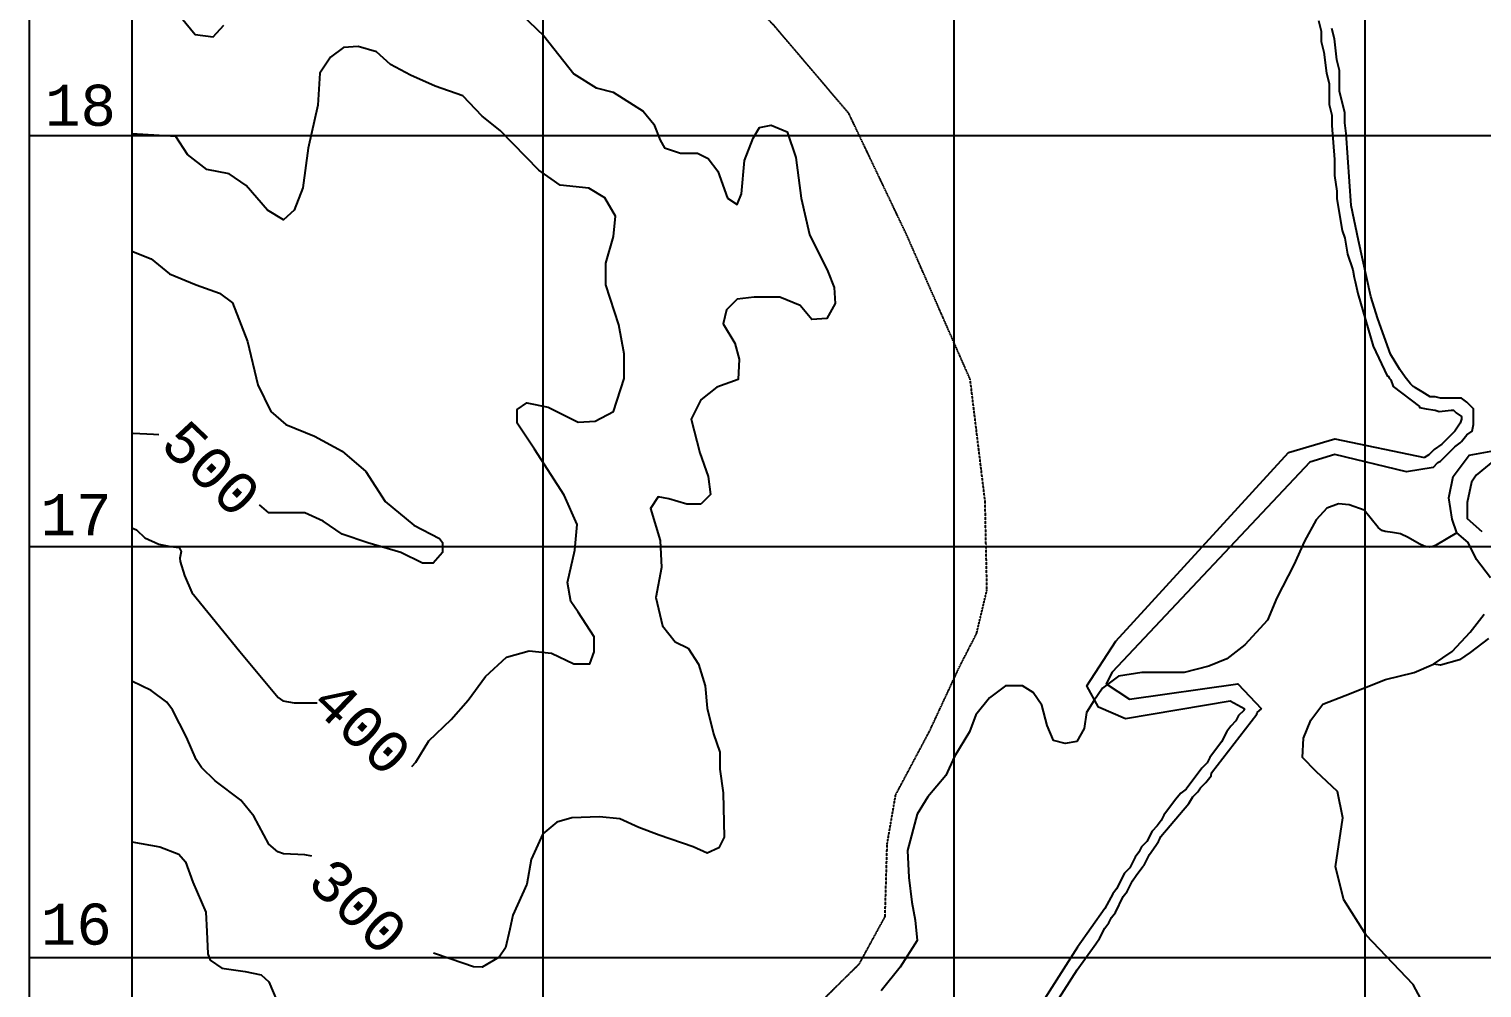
# Model space of a CAD drawing. Extents: x 19272750 to 38563660, y 1412748 to 2838873.
# Drawn here: x 19272750 to 19276285, y 1415926 to 1418259 of the extents above; entities that cross this region are included whole.
import ezdxf
from ezdxf.enums import TextEntityAlignment as Align

# ---------------------------------------------------------------- set-up
doc = ezdxf.new("R2010")
doc.units = 0
doc.header["$MEASUREMENT"] = 0
doc.linetypes.add('DASHED', pattern=[0.75, 0.5, -0.25])
for name, color, linetype in [('-1', 7, 'CONTINUOUS'), ('-5', 7, 'CONTINUOUS'), ('-51', 7, 'CONTINUOUS'), ('-6', 7, 'CONTINUOUS'), ('1', 7, 'CONTINUOUS'), ('5', 7, 'CONTINUOUS'), ('51', 7, 'CONTINUOUS'), ('6', 7, 'CONTINUOUS')]:
    doc.layers.add(name, color=color, linetype=linetype)
doc.styles.add('MONOTXT', font='MONOTXT', dxfattribs={"height": 0.2})

msp = doc.modelspace()

# ---------------------------------------------------------------- linework, layer by layer
at = {"layer": '-1', "color": 7, "linetype": 'CONTINUOUS'}
for p, q in [((19272750, 1434250), (19272750, 1412750)), ((19273000, 1434250), (19273000, 1412750)), ((19274000, 1433000), (19274000, 1412750)), ((19275000, 1433000), (19275000, 1412750)), ((19276000, 1433000), (19276000, 1412750)), ((19272750, 1418000), (19282250, 1418000)), ((19272750, 1417000), (19282250, 1417000)), ((19272750, 1416000), (19282250, 1416000))]:
    msp.add_line(p, q, dxfattribs=at)
at = {"layer": '-1', "color": 30, "linetype": 'CONTINUOUS'}
for points in [[(19273891.1, 1418349.2), (19274002.7, 1418242.4), (19274075.4, 1418150), (19274129.9, 1418116.1), (19274171.4, 1418105.7), (19274244.1, 1418058.8), (19274270.1, 1418027.6), (19274285.7, 1417988.5), (19274296.1, 1417970.3), (19274335, 1417957.2), (19274376.5, 1417957.2), (19274402.5, 1417944.2), (19274425.9, 1417913), (19274449.2, 1417847.9), (19274472.6, 1417832.2), (19274483, 1417858.3), (19274490.8, 1417939), (19274511.5, 1417993.7), (19274527.1, 1418019.8), (19274555.6, 1418025), (19274594.6, 1418009.3), (19274615.4, 1417946.8), (19274628.3, 1417847.9), (19274649.1, 1417759.3), (19274693.2, 1417669.4), (19274708.8, 1417630.4), (19274711.4, 1417591.3), (19274690.6, 1417554.8), (19274654.3, 1417552.2), (19274625.7, 1417586.1), (19274576.4, 1417606.9), (19274514.1, 1417606.9), (19274472.6, 1417601.7), (19274446.6, 1417575.7), (19274438.8, 1417541.8), (19274467.4, 1417494.9), (19274477.8, 1417455.9), (19274475.2, 1417406.4), (19274423.2, 1417388.1), (19274384.3, 1417356.9), (19274360.9, 1417310), (19274381.7, 1417228), (19274402.5, 1417170.7), (19274407.7, 1417126.4), (19274384.3, 1417103)], [(19273120.1, 1418287.4), (19273153.8, 1418245.8), (19273198, 1418239.8), (19273223.9, 1418268.5)], [(19273681.2, 1416464.8), (19273691.3, 1416475.3), (19273722.4, 1416527.4), (19273777, 1416579.5), (19273818.5, 1416626.4), (19273860.1, 1416683.7), (19273912, 1416730.6), (19273966.5, 1416746.2), (19274021, 1416741), (19274075.6, 1416714.9), (19274114.5, 1416714.9), (19274124.9, 1416743.6), (19274124.9, 1416780.1), (19274085.9, 1416840), (19274067.8, 1416866), (19274060, 1416912.9), (19274078.1, 1416991.1), (19274083.4, 1417053.6), (19274052.2, 1417125.2), (19273979.5, 1417237.2), (19273937.9, 1417299.8), (19273937.9, 1417333.6), (19273961.3, 1417349.3), (19274013.2, 1417338.9), (19274085.9, 1417302.4), (19274127.5, 1417305), (19274171.6, 1417328.4), (19274197.6, 1417409.2), (19274197.6, 1417469.1), (19274184.6, 1417539.4), (19274153.4, 1417637.1), (19274153.4, 1417689.2), (19274171.6, 1417754.4), (19274176.8, 1417803.9), (19274150.9, 1417848.1), (19274111.9, 1417871.6), (19274041.8, 1417879.4), (19273989.9, 1417915.9), (19273896.4, 1418012.2), (19273852.3, 1418047.4), (19273805.5, 1418096.9), (19273738, 1418120.4), (19273678.3, 1418146.4), (19273629, 1418172.5), (19273595.2, 1418203.7), (19273551.1, 1418216.8), (19273514.7, 1418214.1), (19273483.6, 1418190.7), (19273457.6, 1418151.6), (19273452.4, 1418073.5), (19273429, 1417969.3), (19273416.1, 1417872.9), (19273395.3, 1417818.2), (19273369.3, 1417794.7), (19273330.4, 1417818.2), (19273278.4, 1417878.1), (19273236.9, 1417906.8), (19273182.4, 1417917.2), (19273135.6, 1417953.6), (19273107.1, 1417997.9), (19273000, 1418003.7)], [(19273000, 1417718.8), (19273047.4, 1417699.7), (19273091.5, 1417663.2), (19273156.4, 1417637.1), (19273213.5, 1417616.3), (19273244.7, 1417592.9), (19273281.1, 1417499.1), (19273307, 1417393.6), (19273338.2, 1417328.5), (19273374.5, 1417297.2), (19273444.6, 1417268.5), (19273512.1, 1417232.1), (19273569.3, 1417182.6), (19273616, 1417109.6), (19273686.1, 1417052.3), (19273748.4, 1417019.8), (19273755.6, 1417009.7), (19273756.2, 1416985.9), (19273732.8, 1416959.9), (19273706.9, 1416959.9), (19273654.9, 1416985.9), (19273574.4, 1417009.3), (19273512.1, 1417030.2), (19273465.4, 1417061.4), (19273421.3, 1417082.3), (19273371.9, 1417082.3), (19273333, 1417082.3), (19273310.3, 1417101.5)], [(19273065.6, 1417271.7), (19273052.6, 1417272.4), (19273003.2, 1417275.1), (19273000, 1417276)], [(19274384.3, 1417103), (19274350.6, 1417103), (19274306.4, 1417116), (19274280.5, 1417121.2), (19274262.3, 1417092.5), (19274285.7, 1417014.4), (19274288.3, 1416949.3), (19274275.3, 1416876.4), (19274290.9, 1416807.4), (19274322, 1416768.3), (19274353.2, 1416752.6), (19274379.1, 1416713.6), (19274394.7, 1416661.5), (19274399.9, 1416606.8), (19274415.5, 1416544.3), (19274431, 1416500), (19274431, 1416458.3), (19274438.8, 1416401), (19274441.4, 1416292.9), (19274428.4, 1416266.9), (19274399.9, 1416253.9), (19274366.1, 1416269.5), (19274283.1, 1416298.2), (19274233.8, 1416316.4), (19274187, 1416337.2), (19274137.7, 1416342.4), (19274070.2, 1416339.8), (19274033.9, 1416329.4), (19274000.1, 1416300.8), (19273971.6, 1416238.3), (19273961.2, 1416178.4), (19273927.4, 1416102.8), (19273919.5, 1416069.2), (19273908.8, 1416023.5), (19273893.7, 1416001.2), (19273852.6, 1415976.3), (19273831.4, 1415977.8), (19273776.9, 1415996), (19273734.2, 1416010.6)], [(19273000, 1417045.2), (19273011, 1417040.6), (19273031.8, 1417021), (19273065.5, 1417005.4), (19273094.1, 1417000.2), (19273114.9, 1416997.6), (19273119.7, 1416988.1), (19273117.1, 1416971.5), (19273117.5, 1416963.7), (19273127.9, 1416929.8), (19273146, 1416888.2), (19273262.9, 1416744.9), (19273356.3, 1416632.9), (19273367.6, 1416625), (19273395.3, 1416619.8), (19273451.3, 1416620.1)], [(19273438.1, 1416246.4), (19273421.2, 1416250), (19273369.3, 1416252.6), (19273355.6, 1416257.3), (19273333, 1416276), (19273296.6, 1416343.7), (19273265.5, 1416382.8), (19273203.2, 1416429.7), (19273169.6, 1416462.5), (19273156.4, 1416481.8), (19273133.1, 1416536.5), (19273099.3, 1416602.9), (19273084.9, 1416621.6), (19273047.4, 1416649.8), (19273000, 1416672.6)]]:
    msp.add_lwpolyline(points, dxfattribs=at)
at = {"layer": '-5', "color": 7, "linetype": 'CONTINUOUS'}
for points in [[(19275887.4, 1418279.5), (19275893.8, 1418254), (19275893.8, 1418228.4), (19275900.2, 1418202.9), (19275906.6, 1418151.9), (19275912.9, 1418126.4), (19275912.9, 1418075.3), (19275919.3, 1418049.8), (19275919.3, 1418024.2), (19275925.8, 1417941.9), (19275925.7, 1417923.9), (19275925.7, 1417903), (19275932.1, 1417864.8), (19275932.1, 1417845.6), (19275944.8, 1417769.1), (19275951.2, 1417749.9), (19275957.6, 1417711.7), (19275970.4, 1417673.3), (19275973.6, 1417654.2), (19275976.7, 1417644.6), (19275983.1, 1417616), (19276020.3, 1417487.7), (19276054, 1417415.1), (19276056.5, 1417414.9), (19276059.7, 1417408.5), (19276062.9, 1417405.4), (19276069.2, 1417389.4), (19276132.9, 1417341.1), (19276133.1, 1417338.4), (19276149, 1417335.2), (19276171.3, 1417332), (19276180.9, 1417328.8), (19276209.6, 1417332), (19276216, 1417332), (19276222.4, 1417325.6), (19276235.2, 1417316), (19276235.2, 1417309.6), (19276232, 1417300.1), (19276219.2, 1417281), (19276187.3, 1417249), (19276168.2, 1417236.3), (19276155.4, 1417223.5), (19276145.4, 1417216.9)], [(19276165.9, 1417192.5), (19276177.7, 1417204.4), (19276184.1, 1417207.6), (19276219.2, 1417242.6), (19276232, 1417252.2), (19276235.2, 1417255.4), (19276248, 1417271.4), (19276260.7, 1417280.9), (19276263.9, 1417296.9), (19276263.9, 1417335.2), (19276247.9, 1417351.1), (19276235.2, 1417360.7), (19276184.1, 1417360.7), (19276171.4, 1417363.9), (19276158.6, 1417363.9), (19276139.4, 1417376.7), (19276123.5, 1417386.2), (19276117.1, 1417389.4), (19276110.8, 1417395.8), (19276098, 1417411.7), (19276085.2, 1417430.9), (19276062.3, 1417468), (19276031.2, 1417553.8), (19276014.4, 1417608.3), (19275984.6, 1417744.7), (19275966.4, 1417829.4), (19275954.4, 1418005.2), (19275951.2, 1418030.6), (19275951.2, 1418056.2), (19275938.5, 1418107.2), (19275938.5, 1418158.3), (19275932.1, 1418183.8), (19275925.7, 1418234.8), (19275919.3, 1418260.4)], [(19275707.7, 1416604.2), (19275672.4, 1416623.7), (19275417.8, 1416581.1), (19275351.8, 1416609.5), (19275323.5, 1416661.5), (19275394.2, 1416770.2), (19275813.8, 1417228.6), (19275927, 1417261.7), (19276145.4, 1417216.9)], [(19276165.9, 1417192.5), (19276101.4, 1417181.4), (19275927, 1417223.9), (19275865.7, 1417205), (19275384.8, 1416694.6), (19275370.7, 1416666.2), (19275427.2, 1416628.4), (19275691.2, 1416666.2), (19275748.1, 1416605.4)], [(19275707.7, 1416604.2), (19275705.5, 1416601.4), (19275692.8, 1416588.6), (19275686.4, 1416575.8), (19275673.6, 1416563.1), (19275664.1, 1416550.4), (19275651.3, 1416524.8), (19275622.6, 1416486.5), (19275616.2, 1416473.7), (19275603.5, 1416461), (19275565.2, 1416410), (19275552.4, 1416400.3), (19275539.6, 1416384.4), (19275511, 1416346.2), (19275504.6, 1416333.4), (19275495, 1416320.6), (19275482.2, 1416307.8), (19275469.5, 1416282.3), (19275456.7, 1416269.5), (19275450.3, 1416256.8), (19275440.8, 1416244.1), (19275428, 1416218.5), (19275415.2, 1416205.7), (19275396.1, 1416167.5), (19275386.5, 1416154.7), (19275367.4, 1416119.6), (19275300.5, 1416025.1), (19275164.6, 1415811)], [(19275192.1, 1415801.5), (19275299.8, 1415970), (19275345.1, 1416033.5), (19275354.6, 1416046.2), (19275367.4, 1416071.7), (19275376.9, 1416084.5), (19275383.3, 1416097.3), (19275392.9, 1416110), (19275412, 1416148.3), (19275421.6, 1416161.1), (19275434.4, 1416186.6), (19275443.9, 1416199.4), (19275459.9, 1416221.7), (19275463.1, 1416224.9), (19275475.8, 1416250.4), (19275491.8, 1416272.8), (19275498.2, 1416282.3), (19275501.4, 1416288.7), (19275503.4, 1416294.3), (19275571.6, 1416374.9), (19275581.1, 1416390.8), (19275593.9, 1416403.6), (19275600.3, 1416413.1), (19275613.1, 1416425.9), (19275625.8, 1416441.9), (19275626.6, 1416449.1), (19275737.5, 1416591.8), (19275738.1, 1416596), (19275748.1, 1416605.4)]]:
    msp.add_lwpolyline(points, dxfattribs=at)
at = {"layer": '-51', "color": 4, "linetype": 'CONTINUOUS'}
for points in [[(19276305.5, 1416924.1), (19276271.9, 1416968.2), (19276251.2, 1417009.8), (19276223.6, 1417033.7), (19276212.4, 1417066.9), (19276204.6, 1417118.8), (19276215, 1417170.7), (19276253.8, 1417222.6), (19276342.7, 1417238.2)], [(19276315.9, 1417210.9), (19276270.8, 1417173.6), (19276259, 1417156.4), (19276248.6, 1417107.1), (19276248.6, 1417068.2), (19276284.8, 1417037)], [(19275998.3, 1417088.2), (19275962.1, 1417101.2), (19275936.2, 1417103.8), (19275907.7, 1417093.4), (19275881.8, 1417064.9), (19275853.3, 1417012.9), (19275827.4, 1416955.8), (19275786, 1416875.2), (19275762.7, 1416820.7), (19275708.3, 1416760.9), (19275664.3, 1416727.2), (19275620.3, 1416709), (19275560.7, 1416693.4), (19275457.2, 1416693.4), (19275400.2, 1416684.3), (19275361.4, 1416655.7), (19275340.7, 1416624.6), (19275322.5, 1416596), (19275317.4, 1416557), (19275299.2, 1416525.8), (19275270.8, 1416520.6), (19275242.3, 1416528.4), (19275226.7, 1416564.8), (19275213.8, 1416614.2), (19275193.1, 1416645.3), (19275167.2, 1416660.9), (19275125.8, 1416660.9), (19275086.9, 1416632.3), (19275053.3, 1416590.8), (19275037.7, 1416549.2), (19275001.5, 1416489.5), (19274980.8, 1416442.7), (19274936.8, 1416390.8), (19274910.9, 1416349.2), (19274887.6, 1416260.9), (19274890.1, 1416194.6), (19274897.9, 1416134.9), (19274905.7, 1416090.7), (19274910.9, 1416041.4), (19274869.4, 1415976.4), (19274822.8, 1415919.3)], [(19276223.6, 1417033.7), (19276171.8, 1417002.5), (19276163, 1416999.1), (19276157, 1416998.6), (19276144.5, 1417001.1), (19276131.7, 1417006.8), (19276105.7, 1417022.2), (19276086.3, 1417031.1), (19276066.9, 1417034.3), (19276049.4, 1417036.8), (19276041.5, 1417039.4), (19276032, 1417046.7), (19275998.3, 1417088.2)], [(19276300.4, 1416776.1), (19276256.4, 1416742.4), (19276230.5, 1416724.2), (19276183.9, 1416711.2), (19276166.6, 1416714.2), (19276212.4, 1416745), (19276256.4, 1416791.7), (19276290, 1416835.8)], [(19276179.5, 1415819.3), (19276117.4, 1415934.9), (19276003.5, 1416054.4), (19275949.1, 1416140.1), (19275928.4, 1416220.6), (19275946.5, 1416340.1), (19275933.6, 1416403.8), (19275881.8, 1416453.1), (19275848.1, 1416486.9), (19275850.7, 1416533.6), (19275868.8, 1416577.8), (19275897.3, 1416616.8), (19275951.7, 1416637.5), (19276050.1, 1416676.5), (19276120, 1416693.4), (19276166.6, 1416714.2)], [(19273000, 1416281.9), (19273068.2, 1416269.5), (19273114.3, 1416251.3), (19273130.5, 1416233), (19273148.6, 1416183.6), (19273179.8, 1416110.6), (19273182.4, 1416063.8), (19273185, 1416009.1), (19273190.6, 1415993.6), (19273218.7, 1415973.9), (19273275.9, 1415966.1), (19273314.8, 1415958.3), (19273333.3, 1415940.7), (19273353.7, 1415893.1)]]:
    msp.add_lwpolyline(points, dxfattribs=at)
at = {"layer": '-6', "color": 7, "linetype": 'DASHED'}
msp.add_lwpolyline([(19274657.1, 1415873.1), (19274770.4, 1415985.2), (19274832.6, 1416099.5), (19274837.8, 1416276.2), (19274858.5, 1416395.8), (19274941.4, 1416551.7), (19275013.9, 1416707.6), (19275055.3, 1416788.2), (19275080.6, 1416894.4), (19275076, 1417110.4), (19275039.8, 1417406.7), (19274884.4, 1417760.1), (19274744.5, 1418053.7), (19274563.2, 1418266.8), (19274381.9, 1418453.9), (19274293.8, 1418594.3), (19274304.2, 1418760.6), (19274274, 1419008.3)], dxfattribs=at)
at = {"layer": '1', "color": 7, "linetype": 'CONTINUOUS'}
for p, q in [((19272750, 1434250), (19272750, 1412750)), ((19273000, 1434250), (19273000, 1412750)), ((19274000, 1433000), (19274000, 1412750)), ((19275000, 1433000), (19275000, 1412750)), ((19276000, 1433000), (19276000, 1412750)), ((19272750, 1418000), (19282250, 1418000)), ((19272750, 1417000), (19282250, 1417000)), ((19272750, 1416000), (19282250, 1416000))]:
    msp.add_line(p, q, dxfattribs=at)
at = {"layer": '1', "color": 30, "linetype": 'CONTINUOUS'}
for points in [[(19273891.1, 1418349.2), (19274002.7, 1418242.4), (19274075.4, 1418150), (19274129.9, 1418116.1), (19274171.4, 1418105.7), (19274244.1, 1418058.8), (19274270.1, 1418027.6), (19274285.7, 1417988.5), (19274296.1, 1417970.3), (19274335, 1417957.2), (19274376.5, 1417957.2), (19274402.5, 1417944.2), (19274425.9, 1417913), (19274449.2, 1417847.9), (19274472.6, 1417832.2), (19274483, 1417858.3), (19274490.8, 1417939), (19274511.5, 1417993.7), (19274527.1, 1418019.8), (19274555.6, 1418025), (19274594.6, 1418009.3), (19274615.4, 1417946.8), (19274628.3, 1417847.9), (19274649.1, 1417759.3), (19274693.2, 1417669.4), (19274708.8, 1417630.4), (19274711.4, 1417591.3), (19274690.6, 1417554.8), (19274654.3, 1417552.2), (19274625.7, 1417586.1), (19274576.4, 1417606.9), (19274514.1, 1417606.9), (19274472.6, 1417601.7), (19274446.6, 1417575.7), (19274438.8, 1417541.8), (19274467.4, 1417494.9), (19274477.8, 1417455.9), (19274475.2, 1417406.4), (19274423.2, 1417388.1), (19274384.3, 1417356.9), (19274360.9, 1417310), (19274381.7, 1417228), (19274402.5, 1417170.7), (19274407.7, 1417126.4), (19274384.3, 1417103)], [(19273120.1, 1418287.4), (19273153.8, 1418245.8), (19273198, 1418239.8), (19273223.9, 1418268.5)], [(19273681.2, 1416464.8), (19273691.3, 1416475.3), (19273722.4, 1416527.4), (19273777, 1416579.5), (19273818.5, 1416626.4), (19273860.1, 1416683.7), (19273912, 1416730.6), (19273966.5, 1416746.2), (19274021, 1416741), (19274075.6, 1416714.9), (19274114.5, 1416714.9), (19274124.9, 1416743.6), (19274124.9, 1416780.1), (19274085.9, 1416840), (19274067.8, 1416866), (19274060, 1416912.9), (19274078.1, 1416991.1), (19274083.4, 1417053.6), (19274052.2, 1417125.2), (19273979.5, 1417237.2), (19273937.9, 1417299.8), (19273937.9, 1417333.6), (19273961.3, 1417349.3), (19274013.2, 1417338.9), (19274085.9, 1417302.4), (19274127.5, 1417305), (19274171.6, 1417328.4), (19274197.6, 1417409.2), (19274197.6, 1417469.1), (19274184.6, 1417539.4), (19274153.4, 1417637.1), (19274153.4, 1417689.2), (19274171.6, 1417754.4), (19274176.8, 1417803.9), (19274150.9, 1417848.1), (19274111.9, 1417871.6), (19274041.8, 1417879.4), (19273989.9, 1417915.9), (19273896.4, 1418012.2), (19273852.3, 1418047.4), (19273805.5, 1418096.9), (19273738, 1418120.4), (19273678.3, 1418146.4), (19273629, 1418172.5), (19273595.2, 1418203.7), (19273551.1, 1418216.8), (19273514.7, 1418214.1), (19273483.6, 1418190.7), (19273457.6, 1418151.6), (19273452.4, 1418073.5), (19273429, 1417969.3), (19273416.1, 1417872.9), (19273395.3, 1417818.2), (19273369.3, 1417794.7), (19273330.4, 1417818.2), (19273278.4, 1417878.1), (19273236.9, 1417906.8), (19273182.4, 1417917.2), (19273135.6, 1417953.6), (19273107.1, 1417997.9), (19273000, 1418003.7)], [(19273000, 1417718.8), (19273047.4, 1417699.7), (19273091.5, 1417663.2), (19273156.4, 1417637.1), (19273213.5, 1417616.3), (19273244.7, 1417592.9), (19273281.1, 1417499.1), (19273307, 1417393.6), (19273338.2, 1417328.5), (19273374.5, 1417297.2), (19273444.6, 1417268.5), (19273512.1, 1417232.1), (19273569.3, 1417182.6), (19273616, 1417109.6), (19273686.1, 1417052.3), (19273748.4, 1417019.8), (19273755.6, 1417009.7), (19273756.2, 1416985.9), (19273732.8, 1416959.9), (19273706.9, 1416959.9), (19273654.9, 1416985.9), (19273574.4, 1417009.3), (19273512.1, 1417030.2), (19273465.4, 1417061.4), (19273421.3, 1417082.3), (19273371.9, 1417082.3), (19273333, 1417082.3), (19273310.3, 1417101.5)], [(19273065.6, 1417271.7), (19273052.6, 1417272.4), (19273003.2, 1417275.1), (19273000, 1417276)], [(19274384.3, 1417103), (19274350.6, 1417103), (19274306.4, 1417116), (19274280.5, 1417121.2), (19274262.3, 1417092.5), (19274285.7, 1417014.4), (19274288.3, 1416949.3), (19274275.3, 1416876.4), (19274290.9, 1416807.4), (19274322, 1416768.3), (19274353.2, 1416752.6), (19274379.1, 1416713.6), (19274394.7, 1416661.5), (19274399.9, 1416606.8), (19274415.5, 1416544.3), (19274431, 1416500), (19274431, 1416458.3), (19274438.8, 1416401), (19274441.4, 1416292.9), (19274428.4, 1416266.9), (19274399.9, 1416253.9), (19274366.1, 1416269.5), (19274283.1, 1416298.2), (19274233.8, 1416316.4), (19274187, 1416337.2), (19274137.7, 1416342.4), (19274070.2, 1416339.8), (19274033.9, 1416329.4), (19274000.1, 1416300.8), (19273971.6, 1416238.3), (19273961.2, 1416178.4), (19273927.4, 1416102.8), (19273919.5, 1416069.2), (19273908.8, 1416023.5), (19273893.7, 1416001.2), (19273852.6, 1415976.3), (19273831.4, 1415977.8), (19273776.9, 1415996), (19273734.2, 1416010.6)], [(19273000, 1417045.2), (19273011, 1417040.6), (19273031.8, 1417021), (19273065.5, 1417005.4), (19273094.1, 1417000.2), (19273114.9, 1416997.6), (19273119.7, 1416988.1), (19273117.1, 1416971.5), (19273117.5, 1416963.7), (19273127.9, 1416929.8), (19273146, 1416888.2), (19273262.9, 1416744.9), (19273356.3, 1416632.9), (19273367.6, 1416625), (19273395.3, 1416619.8), (19273451.3, 1416620.1)], [(19273438.1, 1416246.4), (19273421.2, 1416250), (19273369.3, 1416252.6), (19273355.6, 1416257.3), (19273333, 1416276), (19273296.6, 1416343.7), (19273265.5, 1416382.8), (19273203.2, 1416429.7), (19273169.6, 1416462.5), (19273156.4, 1416481.8), (19273133.1, 1416536.5), (19273099.3, 1416602.9), (19273084.9, 1416621.6), (19273047.4, 1416649.8), (19273000, 1416672.6)]]:
    msp.add_lwpolyline(points, dxfattribs=at)
at = {"layer": '5', "color": 7, "linetype": 'CONTINUOUS'}
for points in [[(19275887.4, 1418279.5), (19275893.8, 1418254), (19275893.8, 1418228.4), (19275900.2, 1418202.9), (19275906.6, 1418151.9), (19275912.9, 1418126.4), (19275912.9, 1418075.3), (19275919.3, 1418049.8), (19275919.3, 1418024.2), (19275925.8, 1417941.9), (19275925.7, 1417923.9), (19275925.7, 1417903), (19275932.1, 1417864.8), (19275932.1, 1417845.6), (19275944.8, 1417769.1), (19275951.2, 1417749.9), (19275957.6, 1417711.7), (19275970.4, 1417673.3), (19275973.6, 1417654.2), (19275976.7, 1417644.6), (19275983.1, 1417616), (19276020.3, 1417487.7), (19276054, 1417415.1), (19276056.5, 1417414.9), (19276059.7, 1417408.5), (19276062.9, 1417405.4), (19276069.2, 1417389.4), (19276132.9, 1417341.1), (19276133.1, 1417338.4), (19276149, 1417335.2), (19276171.3, 1417332), (19276180.9, 1417328.8), (19276209.6, 1417332), (19276216, 1417332), (19276222.4, 1417325.6), (19276235.2, 1417316), (19276235.2, 1417309.6), (19276232, 1417300.1), (19276219.2, 1417281), (19276187.3, 1417249), (19276168.2, 1417236.3), (19276155.4, 1417223.5), (19276145.4, 1417216.9)], [(19276165.9, 1417192.5), (19276177.7, 1417204.4), (19276184.1, 1417207.6), (19276219.2, 1417242.6), (19276232, 1417252.2), (19276235.2, 1417255.4), (19276248, 1417271.4), (19276260.7, 1417280.9), (19276263.9, 1417296.9), (19276263.9, 1417335.2), (19276247.9, 1417351.1), (19276235.2, 1417360.7), (19276184.1, 1417360.7), (19276171.4, 1417363.9), (19276158.6, 1417363.9), (19276139.4, 1417376.7), (19276123.5, 1417386.2), (19276117.1, 1417389.4), (19276110.8, 1417395.8), (19276098, 1417411.7), (19276085.2, 1417430.9), (19276062.3, 1417468), (19276031.2, 1417553.8), (19276014.4, 1417608.3), (19275984.6, 1417744.7), (19275966.4, 1417829.4), (19275954.4, 1418005.2), (19275951.2, 1418030.6), (19275951.2, 1418056.2), (19275938.5, 1418107.2), (19275938.5, 1418158.3), (19275932.1, 1418183.8), (19275925.7, 1418234.8), (19275919.3, 1418260.4)], [(19275707.7, 1416604.2), (19275672.4, 1416623.7), (19275417.8, 1416581.1), (19275351.8, 1416609.5), (19275323.5, 1416661.5), (19275394.2, 1416770.2), (19275813.8, 1417228.6), (19275927, 1417261.7), (19276145.4, 1417216.9)], [(19276165.9, 1417192.5), (19276101.4, 1417181.4), (19275927, 1417223.9), (19275865.7, 1417205), (19275384.8, 1416694.6), (19275370.7, 1416666.2), (19275427.2, 1416628.4), (19275691.2, 1416666.2), (19275748.1, 1416605.4)], [(19275707.7, 1416604.2), (19275705.5, 1416601.4), (19275692.8, 1416588.6), (19275686.4, 1416575.8), (19275673.6, 1416563.1), (19275664.1, 1416550.4), (19275651.3, 1416524.8), (19275622.6, 1416486.5), (19275616.2, 1416473.7), (19275603.5, 1416461), (19275565.2, 1416410), (19275552.4, 1416400.3), (19275539.6, 1416384.4), (19275511, 1416346.2), (19275504.6, 1416333.4), (19275495, 1416320.6), (19275482.2, 1416307.8), (19275469.5, 1416282.3), (19275456.7, 1416269.5), (19275450.3, 1416256.8), (19275440.8, 1416244.1), (19275428, 1416218.5), (19275415.2, 1416205.7), (19275396.1, 1416167.5), (19275386.5, 1416154.7), (19275367.4, 1416119.6), (19275300.5, 1416025.1), (19275164.6, 1415811)], [(19275192.1, 1415801.5), (19275299.8, 1415970), (19275345.1, 1416033.5), (19275354.6, 1416046.2), (19275367.4, 1416071.7), (19275376.9, 1416084.5), (19275383.3, 1416097.3), (19275392.9, 1416110), (19275412, 1416148.3), (19275421.6, 1416161.1), (19275434.4, 1416186.6), (19275443.9, 1416199.4), (19275459.9, 1416221.7), (19275463.1, 1416224.9), (19275475.8, 1416250.4), (19275491.8, 1416272.8), (19275498.2, 1416282.3), (19275501.4, 1416288.7), (19275503.4, 1416294.3), (19275571.6, 1416374.9), (19275581.1, 1416390.8), (19275593.9, 1416403.6), (19275600.3, 1416413.1), (19275613.1, 1416425.9), (19275625.8, 1416441.9), (19275626.6, 1416449.1), (19275737.5, 1416591.8), (19275738.1, 1416596), (19275748.1, 1416605.4)]]:
    msp.add_lwpolyline(points, dxfattribs=at)
at = {"layer": '51', "color": 4, "linetype": 'CONTINUOUS'}
for points in [[(19276305.5, 1416924.1), (19276271.9, 1416968.2), (19276251.2, 1417009.8), (19276223.6, 1417033.7), (19276212.4, 1417066.9), (19276204.6, 1417118.8), (19276215, 1417170.7), (19276253.8, 1417222.6), (19276342.7, 1417238.2)], [(19276315.9, 1417210.9), (19276270.8, 1417173.6), (19276259, 1417156.4), (19276248.6, 1417107.1), (19276248.6, 1417068.2), (19276284.8, 1417037)], [(19275998.3, 1417088.2), (19275962.1, 1417101.2), (19275936.2, 1417103.8), (19275907.7, 1417093.4), (19275881.8, 1417064.9), (19275853.3, 1417012.9), (19275827.4, 1416955.8), (19275786, 1416875.2), (19275762.7, 1416820.7), (19275708.3, 1416760.9), (19275664.3, 1416727.2), (19275620.3, 1416709), (19275560.7, 1416693.4), (19275457.2, 1416693.4), (19275400.2, 1416684.3), (19275361.4, 1416655.7), (19275340.7, 1416624.6), (19275322.5, 1416596), (19275317.4, 1416557), (19275299.2, 1416525.8), (19275270.8, 1416520.6), (19275242.3, 1416528.4), (19275226.7, 1416564.8), (19275213.8, 1416614.2), (19275193.1, 1416645.3), (19275167.2, 1416660.9), (19275125.8, 1416660.9), (19275086.9, 1416632.3), (19275053.3, 1416590.8), (19275037.7, 1416549.2), (19275001.5, 1416489.5), (19274980.8, 1416442.7), (19274936.8, 1416390.8), (19274910.9, 1416349.2), (19274887.6, 1416260.9), (19274890.1, 1416194.6), (19274897.9, 1416134.9), (19274905.7, 1416090.7), (19274910.9, 1416041.4), (19274869.4, 1415976.4), (19274822.8, 1415919.3)], [(19276223.6, 1417033.7), (19276171.8, 1417002.5), (19276163, 1416999.1), (19276157, 1416998.6), (19276144.5, 1417001.1), (19276131.7, 1417006.8), (19276105.7, 1417022.2), (19276086.3, 1417031.1), (19276066.9, 1417034.3), (19276049.4, 1417036.8), (19276041.5, 1417039.4), (19276032, 1417046.7), (19275998.3, 1417088.2)], [(19276300.4, 1416776.1), (19276256.4, 1416742.4), (19276230.5, 1416724.2), (19276183.9, 1416711.2), (19276166.6, 1416714.2), (19276212.4, 1416745), (19276256.4, 1416791.7), (19276290, 1416835.8)], [(19276179.5, 1415819.3), (19276117.4, 1415934.9), (19276003.5, 1416054.4), (19275949.1, 1416140.1), (19275928.4, 1416220.6), (19275946.5, 1416340.1), (19275933.6, 1416403.8), (19275881.8, 1416453.1), (19275848.1, 1416486.9), (19275850.7, 1416533.6), (19275868.8, 1416577.8), (19275897.3, 1416616.8), (19275951.7, 1416637.5), (19276050.1, 1416676.5), (19276120, 1416693.4), (19276166.6, 1416714.2)], [(19273000, 1416281.9), (19273068.2, 1416269.5), (19273114.3, 1416251.3), (19273130.5, 1416233), (19273148.6, 1416183.6), (19273179.8, 1416110.6), (19273182.4, 1416063.8), (19273185, 1416009.1), (19273190.6, 1415993.6), (19273218.7, 1415973.9), (19273275.9, 1415966.1), (19273314.8, 1415958.3), (19273333.3, 1415940.7), (19273353.7, 1415893.1)]]:
    msp.add_lwpolyline(points, dxfattribs=at)
at = {"layer": '6', "color": 7, "linetype": 'DASHED'}
msp.add_lwpolyline([(19274657.1, 1415873.1), (19274770.4, 1415985.2), (19274832.6, 1416099.5), (19274837.8, 1416276.2), (19274858.5, 1416395.8), (19274941.4, 1416551.7), (19275013.9, 1416707.6), (19275055.3, 1416788.2), (19275080.6, 1416894.4), (19275076, 1417110.4), (19275039.8, 1417406.7), (19274884.4, 1417760.1), (19274744.5, 1418053.7), (19274563.2, 1418266.8), (19274381.9, 1418453.9), (19274293.8, 1418594.3), (19274304.2, 1418760.6), (19274274, 1419008.3)], dxfattribs=at)

# ---------------------------------------------------------------- texts
at = {"layer": '-1', "color": 7, "linetype": 'CONTINUOUS', "style": 'MONOTXT'}
for s, p in [('18', (19272875.1, 1418073.6)), ('17', (19272864.3, 1417077.5)), ('16', (19272864.9, 1416081.5))]:
    msp.add_text(s, height=100, dxfattribs=at).set_placement(p, align=Align.MIDDLE)
at = {"layer": '-1', "color": 30, "linetype": 'CONTINUOUS', "style": 'MONOTXT'}
for s, p in [('500', (19273193.4, 1417190.2)), ('400', (19273560.4, 1416560.8)), ('300', (19273550.8, 1416125))]:
    msp.add_text(s, height=100, rotation=316.2556, dxfattribs=at).set_placement(p, align=Align.MIDDLE)
at = {"layer": '1', "color": 7, "linetype": 'CONTINUOUS', "style": 'MONOTXT'}
for s, p in [('18', (19272875.1, 1418073.6)), ('17', (19272864.3, 1417077.5)), ('16', (19272864.9, 1416081.5))]:
    msp.add_text(s, height=100, dxfattribs=at).set_placement(p, align=Align.MIDDLE)
at = {"layer": '1', "color": 30, "linetype": 'CONTINUOUS', "style": 'MONOTXT'}
for s, p in [('500', (19273193.4, 1417190.2)), ('400', (19273560.4, 1416560.8)), ('300', (19273550.8, 1416125))]:
    msp.add_text(s, height=100, rotation=316.2556, dxfattribs=at).set_placement(p, align=Align.MIDDLE)

doc.saveas('drawing.dxf')
